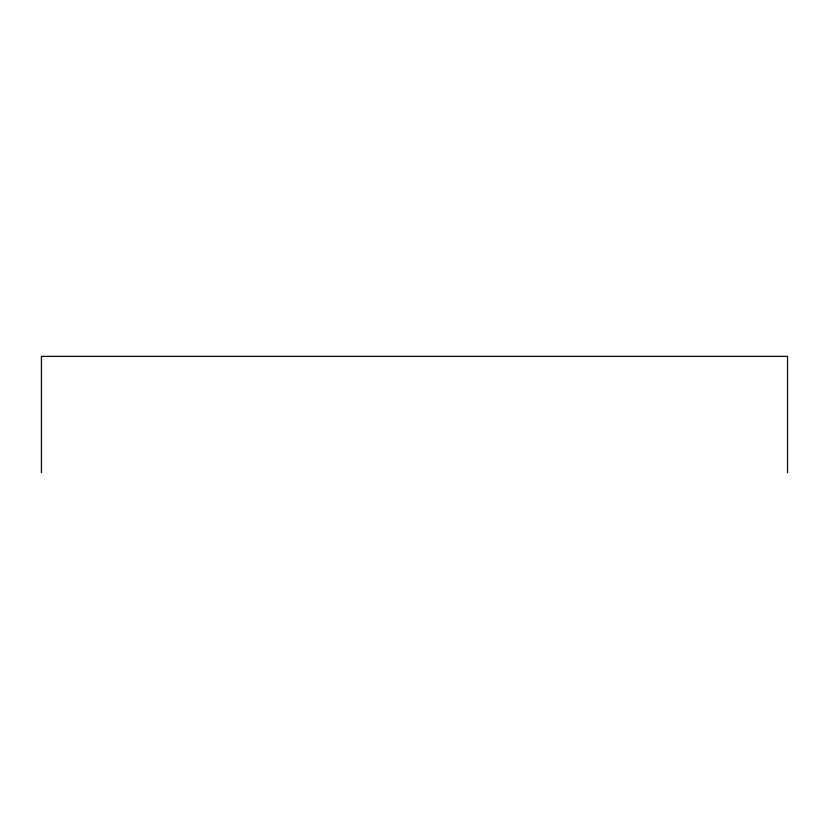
<?xml version="1.0" encoding="UTF-8"?>
<svg xmlns="http://www.w3.org/2000/svg" width="829" height="829" viewBox="0 0 829 829"><rect width="100%" height="100%" fill="white"/><g stroke="black" fill="none" stroke-linecap="round" stroke-linejoin="round"><path stroke-width="1.24" d="M787.55 472.644L787.55 356.356L41.45 356.356L41.45 472.644"/></g></svg>
